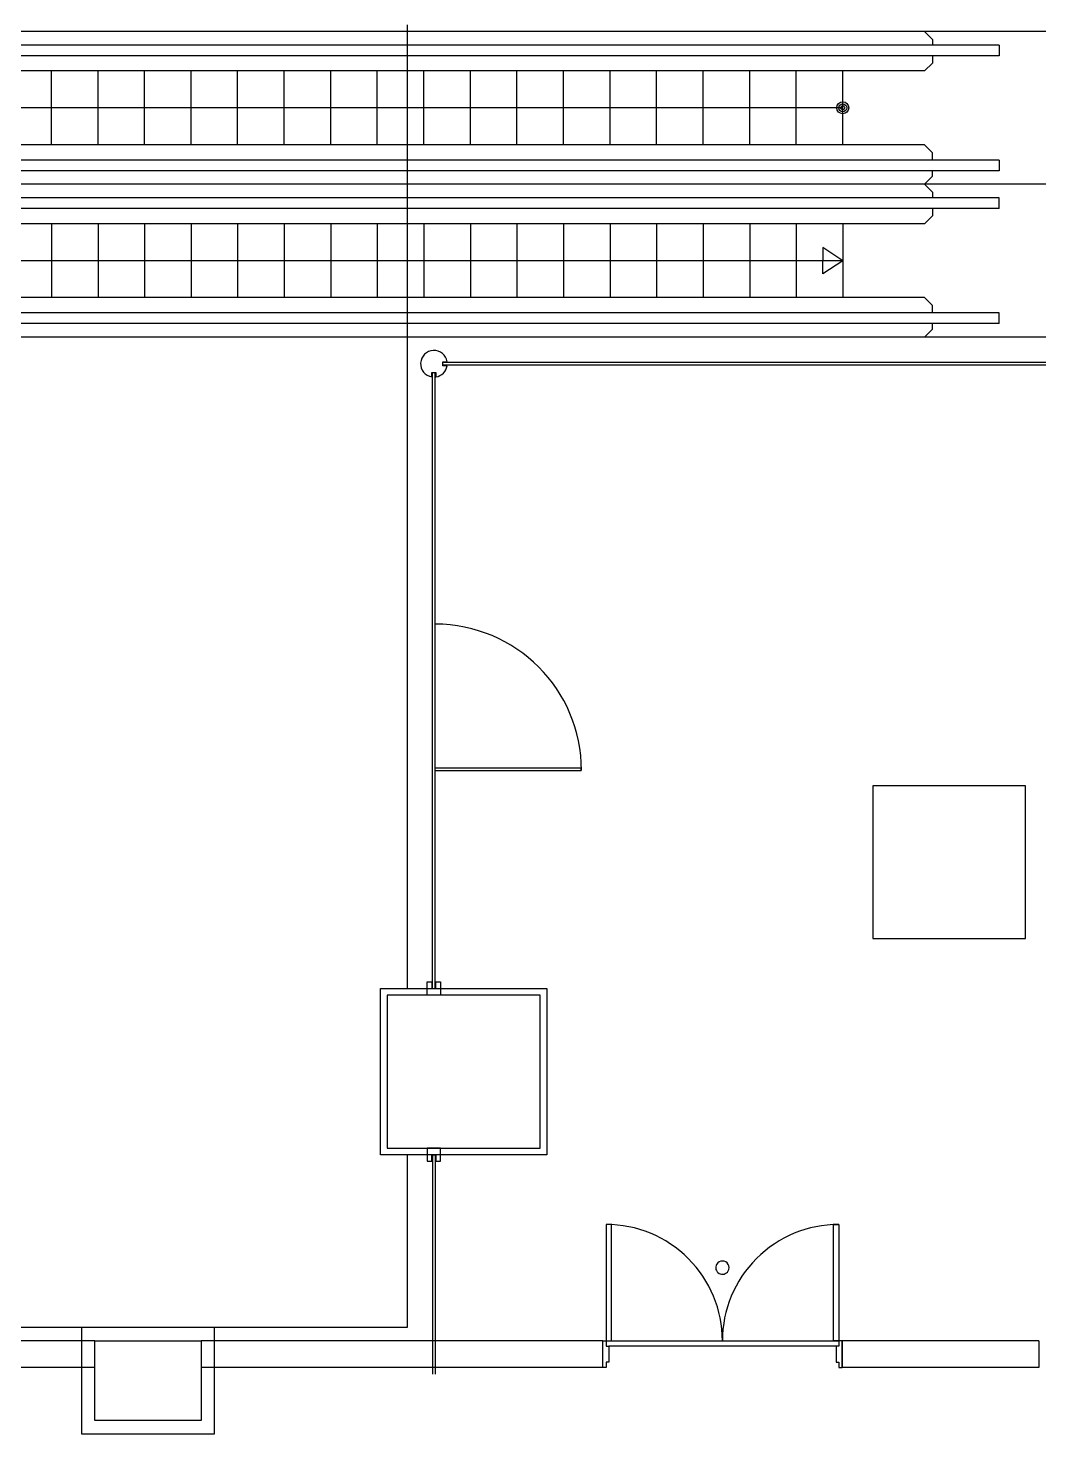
# Model space of a CAD drawing. Header units: millimetres. Extents: x -7718 to 421089, y 87466 to 341395.
# Drawn here: x 315053 to 322653, y 212809 to 223384 of the extents above; entities that cross this region are included whole.
import ezdxf

# ---------------------------------------------------------------- set-up
doc = ezdxf.new("R2010")
doc.units = ezdxf.units.MM
doc.header["$LTSCALE"] = 200
doc.header["$MEASUREMENT"] = 0
doc.layers.add('e-plan', color=9, linetype='CONTINUOUS')

msp = doc.modelspace()

# ---------------------------------------------------------------- linework, layer by layer
at = {"layer": 'e-plan'}
for p, q in [((323003, 223359), (312023, 223359)), ((317903, 223409), (317903, 216159)), ((321853, 223299), (321793, 223359)), ((322353, 223256), (312053, 223256)), ((321853, 223299), (321853, 223256)), ((322353, 223256), (322353, 223176)), ((322353, 223176), (312077, 223176)), ((321853, 223176), (321853, 223121)), ((321793, 223061), (312112, 223061)), ((315228, 222506), (315228, 223061)), ((315578, 222506), (315578, 223061)), ((315928, 222506), (315928, 223061)), ((316278, 222506), (316278, 223061)), ((316628, 222506), (316628, 223061)), ((316978, 222506), (316978, 223061)), ((317328, 222506), (317328, 223061)), ((317678, 222506), (317678, 223061)), ((318028, 222506), (318028, 223061)), ((318378, 222506), (318378, 223061)), ((318728, 222506), (318728, 223061)), ((319078, 222506), (319078, 223061)), ((319428, 222506), (319428, 223061)), ((319778, 222506), (319778, 223061)), ((320128, 222506), (320128, 223061)), ((320478, 222506), (320478, 223061)), ((320828, 222506), (320828, 223061)), ((321178, 222506), (321178, 223061)), ((321853, 223121), (321793, 223061)), ((321178, 222784), (312195, 222784)), ((321793, 222506), (312278, 222506)), ((321853, 222446), (321793, 222506)), ((321853, 222391), (321853, 222446)), ((322353, 222391), (312414, 222391)), ((322353, 222311), (312709, 222311)), ((321853, 222269), (321853, 222311)), ((322353, 222391), (322353, 222311)), ((323003, 222209), (312367, 222209)), ((321853, 222269), (321793, 222209)), ((321853, 222149), (321793, 222209)), ((322353, 222106), (312025, 222106)), ((321853, 222149), (321853, 222106)), ((322353, 222026), (322353, 222106)), ((322353, 222026), (312320, 222026)), ((321853, 221971), (321793, 221911)), ((321853, 222026), (321853, 221971)), ((321793, 221911), (312456, 221911)), ((315228, 221911), (315228, 221356)), ((315578, 221911), (315578, 221356)), ((315928, 221911), (315928, 221356)), ((316278, 221911), (316278, 221356)), ((316628, 221911), (316628, 221356)), ((316978, 221911), (316978, 221356)), ((317328, 221911), (317328, 221356)), ((317678, 221911), (317678, 221356)), ((318028, 221911), (318028, 221356)), ((318378, 221911), (318378, 221356)), ((318728, 221911), (318728, 221356)), ((319078, 221911), (319078, 221356)), ((319428, 221911), (319428, 221356)), ((319778, 221911), (319778, 221356)), ((320128, 221911), (320128, 221356)), ((320478, 221911), (320478, 221356)), ((320828, 221911), (320828, 221356)), ((321178, 221911), (321178, 221356)), ((321178, 221634), (321028, 221733)), ((321028, 221733), (321028, 221634)), ((321178, 221634), (312539, 221634)), ((321178, 221634), (321028, 221534)), ((321028, 221534), (321028, 221634)), ((321793, 221356), (312622, 221356)), ((321853, 221296), (321793, 221356)), ((322353, 221241), (312657, 221241)), ((321853, 221241), (321853, 221296)), ((322353, 221161), (322353, 221241)), ((322353, 221161), (312681, 221161)), ((321853, 221119), (321853, 221161)), ((323003, 221059), (312711, 221059)), ((321853, 221119), (321793, 221059)), ((318170, 220844), (318170, 220874)), ((318170, 220874), (318203, 220874)), ((323836, 220869), (318170, 220869)), ((323836, 220849), (318170, 220849)), ((318203, 220844), (318170, 220844)), ((318089, 220760), (318089, 220792)), ((318089, 220792), (318119, 220792)), ((318093, 216159), (318093, 220792)), ((318113, 216159), (318113, 220792)), ((318119, 220792), (318119, 220760)), ((318113, 217820), (319211, 217820)), ((318113, 217800), (318113, 217820)), ((318113, 217800), (319211, 217800)), ((319211, 217800), (319211, 217820)), ((317703, 216159), (318953, 216159)), ((317703, 214909), (317703, 216159)), ((318053, 216109), (318053, 216209)), ((318053, 216209), (318088, 216209)), ((318088, 216209), (318088, 216159)), ((318088, 216159), (318118, 216159)), ((318118, 216159), (318118, 216209)), ((318118, 216209), (318153, 216209)), ((318153, 216209), (318153, 216109)), ((318953, 216159), (318953, 214909)), ((318088, 216109), (318053, 216109)), ((318118, 216109), (318088, 216109)), ((318153, 216109), (318118, 216109)), ((318953, 214909), (317703, 214909)), ((317903, 214909), (317903, 213609)), ((318088, 214959), (318053, 214959)), ((318053, 214959), (318053, 214859)), ((318118, 214959), (318088, 214959)), ((318088, 214859), (318088, 214909)), ((318088, 214909), (318118, 214909)), ((318093, 214909), (318093, 213257)), ((318113, 214909), (318113, 213257)), ((318153, 214959), (318118, 214959)), ((318118, 214909), (318118, 214859)), ((318153, 214859), (318153, 214959)), ((318053, 214859), (318088, 214859)), ((318118, 214859), (318153, 214859)), ((319398, 214384), (319398, 213509)), ((319438, 214384), (319398, 214384)), ((319438, 213509), (319438, 214384)), ((321108, 213509), (321108, 214384)), ((321108, 214384), (321148, 214384)), ((321148, 214384), (321148, 213509)), ((317903, 213609), (311083, 213609)), ((316453, 213609), (315453, 213609)), ((315453, 213609), (315453, 212809)), ((316453, 212809), (316453, 213609)), ((315553, 213509), (308253, 213509)), ((319373, 213509), (316353, 213509)), ((319373, 213309), (319373, 213509)), ((319373, 213509), (319398, 213509)), ((319398, 213509), (321148, 213509)), ((319398, 213509), (319398, 213469)), ((319398, 213509), (319438, 213509)), ((319398, 213469), (319418, 213469)), ((321128, 213469), (319418, 213469)), ((319418, 213469), (319418, 213349)), ((321148, 213509), (321108, 213509)), ((321148, 213469), (321128, 213469)), ((321128, 213469), (321128, 213349)), ((321173, 213509), (321148, 213509)), ((321148, 213509), (321148, 213469)), ((322653, 213509), (321173, 213509)), ((321173, 213509), (321173, 213309)), ((321173, 213309), (321173, 213509)), ((322653, 213509), (322653, 213309)), ((315553, 213309), (308253, 213309)), ((319373, 213309), (316353, 213309)), ((319398, 213309), (319373, 213309)), ((319418, 213349), (319398, 213349)), ((319398, 213349), (319398, 213309)), ((321128, 213349), (321148, 213349)), ((321148, 213349), (321148, 213309)), ((321148, 213309), (321173, 213309)), ((322653, 213309), (321173, 213309)), ((315453, 212809), (316453, 212809))]:
    msp.add_line(p, q, dxfattribs=at)
at = {"layer": 'e-plan', "ltscale": 0.5}
for p, q in [((322553, 217684), (321403, 217684)), ((321403, 217684), (321403, 216534)), ((322553, 216534), (322553, 217684)), ((321403, 216534), (322553, 216534)), ((318903, 216109), (317753, 216109)), ((317753, 216109), (317753, 214959)), ((318903, 214959), (318903, 216109)), ((317753, 214959), (318903, 214959)), ((315553, 213509), (316353, 213509)), ((315553, 212909), (315553, 213509)), ((316353, 213509), (316353, 212909)), ((316353, 212909), (315553, 212909))]:
    msp.add_line(p, q, dxfattribs=at)
at = {"layer": 'e-plan'}
for radius in [45, 30, 15]:
    msp.add_circle((321178, 222784), radius, dxfattribs=at)
for centre, radius, start, end in [((318104, 220859), 100, 8.6269, 261.3731), ((318104, 220859), 100, 278.6269, 351.3731), ((318113, 217800), 1100, 0.0001, 90), ((319398, 213509), 875, 359.9999, 90.0001), ((321148, 213509), 875, 90, 180.0002), ((320273, 214059), 50, 150, 330), ((320273, 214059), 50, 330, 150)]:
    msp.add_arc(centre, radius, start, end, dxfattribs=at)

doc.saveas('drawing.dxf')
